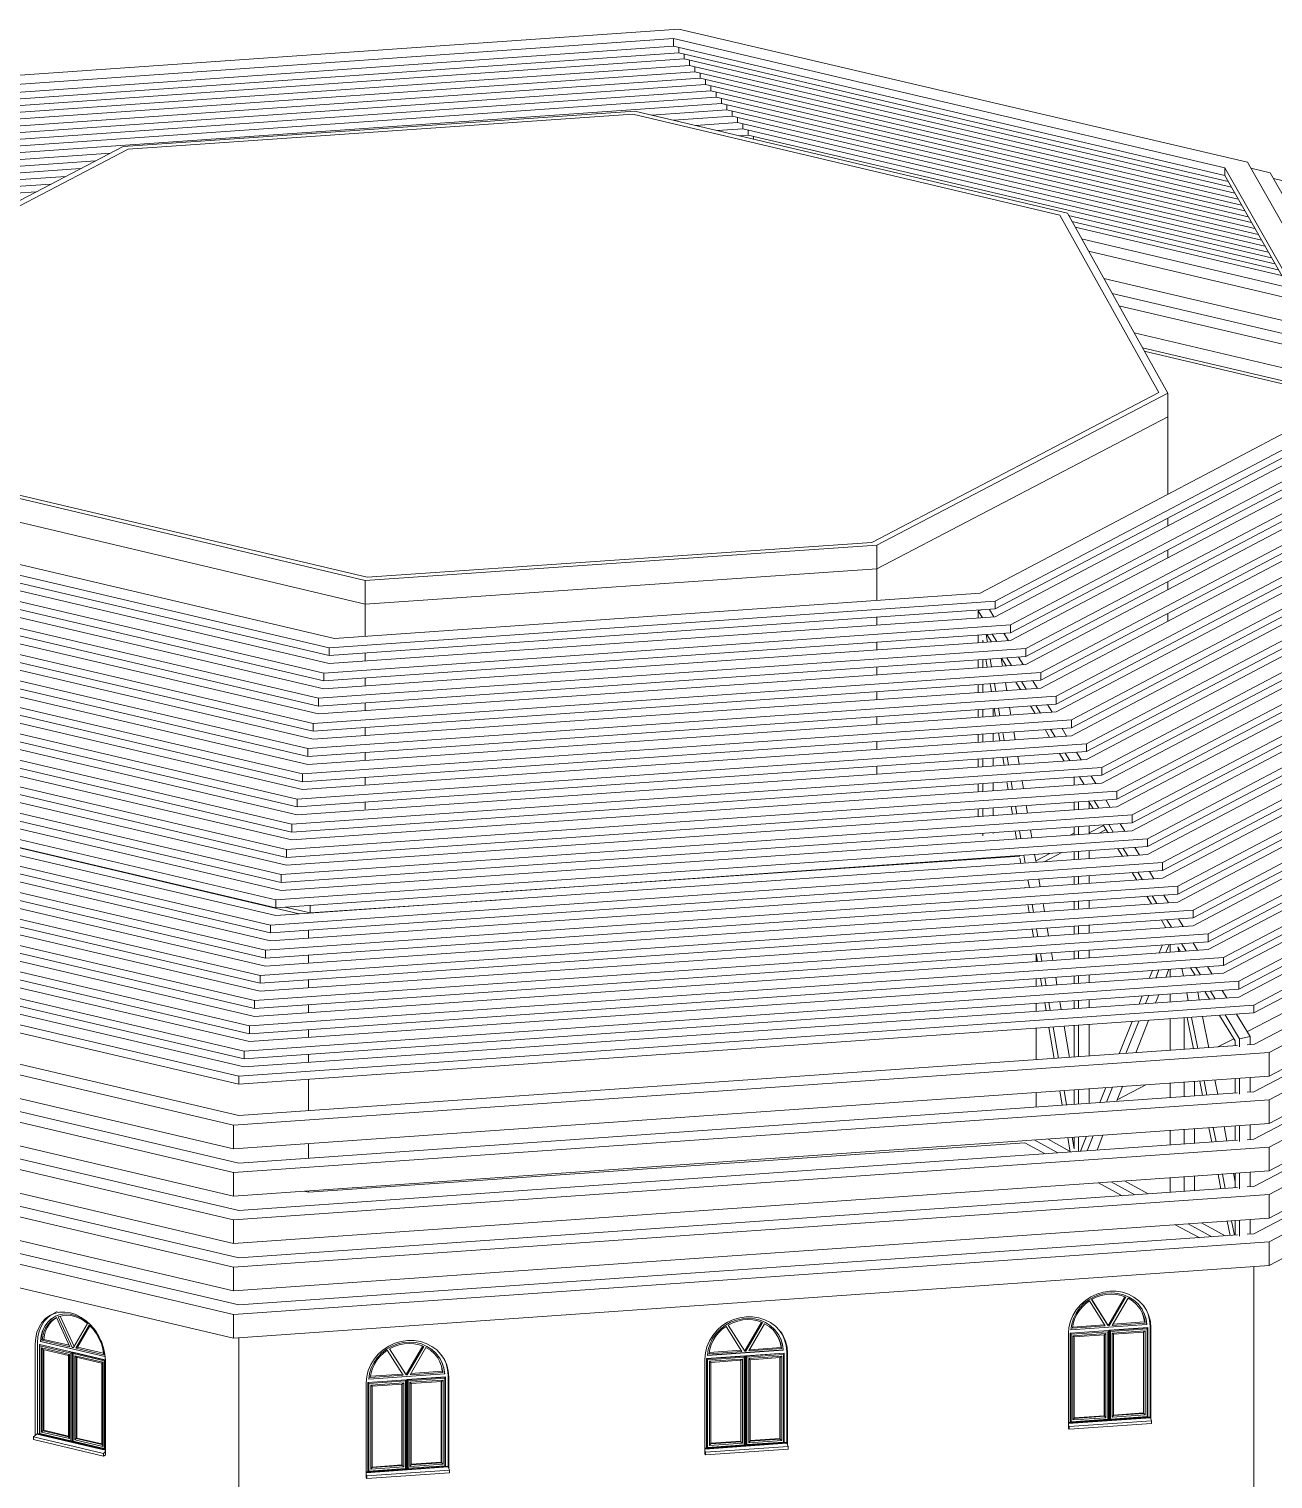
# Model space of a CAD drawing. Header units: millimetres. Extents: x -48833 to 51386, y -17441 to 31409.
# Drawn here: x 5496 to 20265, y -4783 to 12428 of the extents above; entities that cross this region are included whole.
import ezdxf

# ---------------------------------------------------------------- set-up
doc = ezdxf.new("R2010")
doc.units = ezdxf.units.MM
for name, color, linetype, lineweight in [('A-FLOR', 192, 'Continuous', 9), ('A-GENM', 13, 'Continuous', 9), ('A-GLAZ', 151, 'Continuous', 9), ('A-ROOF', 132, 'Continuous', 9), ('A-WALL', 113, 'Continuous', 9), ('I-WALL', 2, 'Continuous', 9)]:
    doc.layers.add(name, color=color, linetype=linetype, lineweight=lineweight)

# ---------------------------------------------------------------- blocks, each defined once
blk = doc.blocks.new('HOOR LIGHT - HOOR LIGHT-165948-3D 3')
at = {"layer": 'A-GENM'}
for p, q in [((20367, 9501), (17916, 10076)), ((26647, 4512), (19857, 937)), ((20038, 843), (26965, 4490)), ((26965, 4396), (20038, 749)), ((-2314, 2412), (7986, -2)), ((8049, 110), (-2044, 2476)), ((7986, -96), (-2314, 2319)), ((19857, 937), (8049, 110)), ((7986, -2), (20038, 843)), ((20038, 749), (7986, -96)), ((20038, 749), (20038, 843)), ((7986, -96), (7986, -2))]:
    blk.add_line(p, q, dxfattribs=at)
blk = doc.blocks.new('HOOR LIGHT1 - HOOR LIGHT-166020-3D 3')
at = {"layer": 'A-GENM'}
for p, q in [((20327, 9571), (17877, 10145)), ((26328, 4721), (19676, 1220)), ((19857, 1125), (26647, 4699)), ((26647, 4606), (19857, 1031)), ((-2044, 2663), (8049, 297)), ((8112, 409), (-1774, 2726)), ((8049, 203), (-2044, 2569)), ((19676, 1220), (8112, 409)), ((8049, 297), (19857, 1125)), ((19857, 1031), (19857, 1125)), ((19857, 1031), (8049, 203)), ((8049, 203), (8049, 297))]:
    blk.add_line(p, q, dxfattribs=at)
blk = doc.blocks.new('HOOR LIGHT2 - HOOR LIGHT-166050-3D 3')
at = {"layer": 'A-GENM'}
for p, q in [((14096, 11153), (14096, 11121)), ((5580, 10495), (5339, 10478)), ((20288, 9641), (17838, 10215)), ((26010, 4931), (19496, 1502)), ((19676, 1407), (26328, 4909)), ((26328, 4815), (19676, 1313)), ((8175, 708), (-1504, 2977)), ((-1774, 2914), (8112, 596)), ((8112, 502), (-1774, 2820)), ((8112, 596), (19676, 1407)), ((19496, 1502), (8175, 708)), ((19676, 1407), (19676, 1313)), ((19676, 1313), (8112, 502)), ((8112, 596), (8112, 502))]:
    blk.add_line(p, q, dxfattribs=at)
blk = doc.blocks.new('HOOR LIGHT3 - HOOR LIGHT-166080-3D 3')
at = {"layer": 'A-GENM'}
for p, q in [((14033, 11168), (14033, 11228)), ((14033, 11168), (13929, 11160)), ((20248, 9711), (14033, 11168)), ((5757, 10587), (5339, 10558)), ((25691, 5140), (19315, 1784)), ((19496, 1689), (26010, 5118)), ((26010, 5025), (19496, 1595)), ((-1504, 3164), (8175, 895)), ((8239, 1007), (-1234, 3228)), ((8175, 802), (-1504, 3071)), ((19315, 1784), (8239, 1007)), ((8175, 895), (19496, 1689)), ((19496, 1595), (8175, 802)), ((19496, 1689), (19496, 1595)), ((8175, 895), (8175, 802))]:
    blk.add_line(p, q, dxfattribs=at)
blk = doc.blocks.new('HOOR LIGHT4 - HOOR LIGHT-166110-3D 3')
at = {"layer": 'A-GENM'}
for p, q in [((13970, 11243), (13668, 11222)), ((13970, 11243), (13970, 11303)), ((20208, 9781), (13970, 11243)), ((5933, 10679), (5339, 10638)), ((25373, 5350), (19135, 2066)), ((19315, 1971), (25691, 5328)), ((25691, 5234), (19315, 1877)), ((8302, 1306), (-965, 3478)), ((-1234, 3415), (8239, 1194)), ((8239, 1101), (-1234, 3321)), ((19135, 2066), (8302, 1306)), ((8239, 1194), (19315, 1971)), ((19315, 1877), (19315, 1971)), ((19315, 1877), (8239, 1101)), ((8239, 1101), (8239, 1194))]:
    blk.add_line(p, q, dxfattribs=at)
blk = doc.blocks.new('HOOR LIGHT5 - HOOR LIGHT-166140-3D 3')
at = {"layer": 'A-GENM'}
for p, q in [((13907, 11318), (13907, 11379)), ((13907, 11318), (13408, 11283)), ((20169, 9850), (13907, 11318)), ((6109, 10772), (5339, 10718)), ((25054, 5559), (18954, 2348)), ((19135, 2253), (25373, 5537)), ((25373, 5443), (19135, 2159)), ((-965, 3666), (8302, 1494)), ((8365, 1605), (-695, 3729)), ((8302, 1400), (-965, 3572)), ((8302, 1494), (19135, 2253)), ((18954, 2348), (8365, 1605)), ((19135, 2159), (19135, 2253)), ((19135, 2159), (8302, 1400)), ((8302, 1400), (8302, 1494))]:
    blk.add_line(p, q, dxfattribs=at)
blk = doc.blocks.new('HOOR LIGHT6 - HOOR LIGHT-166170-3D 3')
at = {"layer": 'A-GENM'}
for p, q in [((13844, 11394), (13147, 11345)), ((13844, 11394), (13844, 11454)), ((20129, 9920), (13844, 11394)), ((6286, 10864), (5339, 10797)), ((24736, 5769), (18774, 2630)), ((18954, 2535), (25054, 5746)), ((25054, 5653), (18954, 2441)), ((8428, 1905), (-425, 3980)), ((-695, 3916), (8365, 1793)), ((8365, 1699), (-695, 3823)), ((18774, 2630), (8428, 1905)), ((8365, 1793), (18954, 2535)), ((18954, 2441), (8365, 1699)), ((18954, 2441), (18954, 2535)), ((8365, 1699), (8365, 1793))]:
    blk.add_line(p, q, dxfattribs=at)
blk = doc.blocks.new('HOOR LIGHT7 - HOOR LIGHT-166200-3D 3')
at = {"layer": 'A-GENM'}
for p, q in [((13780, 11469), (12886, 11406)), ((13780, 11469), (13780, 11530)), ((20089, 9990), (13780, 11469)), ((6462, 10956), (5339, 10877)), ((24417, 5978), (18593, 2912)), ((18774, 2817), (24736, 5956)), ((24736, 5862), (18774, 2723)), ((-425, 4167), (8428, 2092)), ((8491, 2204), (-155, 4230)), ((8428, 1998), (-425, 4073)), ((8428, 2092), (18774, 2817)), ((18593, 2912), (8491, 2204)), ((18774, 2723), (18774, 2817)), ((18774, 2723), (8428, 1998)), ((8428, 1998), (8428, 2092))]:
    blk.add_line(p, q, dxfattribs=at)
blk = doc.blocks.new('HOOR LIGHT8 - HOOR LIGHT-166230-3D 3')
at = {"layer": 'A-GENM'}
for p, q in [((13717, 11544), (5339, 10957)), ((13717, 11544), (13717, 11605)), ((20050, 10060), (13717, 11544)), ((24099, 6188), (18412, 3194)), ((18593, 3099), (24417, 6165)), ((24417, 6072), (18593, 3006)), ((8554, 2503), (115, 4481)), ((-155, 4418), (8491, 2391)), ((8491, 2297), (-155, 4324)), ((8491, 2391), (18593, 3099)), ((18412, 3194), (8554, 2503)), ((18593, 3006), (18593, 3099)), ((18593, 3006), (8491, 2297)), ((8491, 2297), (8491, 2391))]:
    blk.add_line(p, q, dxfattribs=at)
blk = doc.blocks.new('HOOR LIGHT9 - HOOR LIGHT-166260-3D 3')
at = {"layer": 'A-GENM'}
for p, q in [((13654, 11620), (5339, 11037)), ((13654, 11620), (13654, 11680)), ((20010, 10130), (13654, 11620)), ((23780, 6397), (18232, 3476)), ((18412, 3381), (24099, 6375)), ((24099, 6281), (18412, 3288)), ((115, 4668), (8554, 2690)), ((8617, 2802), (385, 4732)), ((8554, 2596), (115, 4575)), ((18232, 3476), (8617, 2802)), ((8554, 2690), (18412, 3381)), ((18412, 3288), (8554, 2596)), ((18412, 3288), (18412, 3381)), ((8554, 2596), (8554, 2690))]:
    blk.add_line(p, q, dxfattribs=at)
blk = doc.blocks.new('HOOR LIGHT10 - HOOR LIGHT-166290-3D 3')
at = {"layer": 'A-GENM'}
for p, q in [((13591, 11695), (13591, 11756)), ((13591, 11695), (5339, 11117)), ((19970, 10200), (13591, 11695)), ((23461, 6606), (18051, 3758)), ((18232, 3663), (23780, 6584)), ((23780, 6491), (18232, 3570)), ((385, 4919), (8617, 2989)), ((8617, 2896), (385, 4825)), ((8681, 3101), (655, 4982)), ((8617, 2989), (18232, 3663)), ((18051, 3758), (8681, 3101)), ((18232, 3570), (18232, 3663)), ((18232, 3570), (8617, 2896)), ((8617, 2896), (8617, 2989))]:
    blk.add_line(p, q, dxfattribs=at)
blk = doc.blocks.new('HOOR LIGHT11 - HOOR LIGHT-166320-3D 3')
at = {"layer": 'A-GENM'}
for p, q in [((13528, 11770), (5339, 11196)), ((13528, 11770), (13528, 11831)), ((19930, 10270), (13528, 11770)), ((23143, 6816), (17871, 4040)), ((18051, 3945), (23461, 6794)), ((23461, 6700), (18051, 3852)), ((655, 5170), (8681, 3288)), ((8744, 3400), (925, 5233)), ((8681, 3195), (655, 5076)), ((17871, 4040), (8744, 3400)), ((8681, 3288), (18051, 3945)), ((18051, 3852), (8681, 3195)), ((18051, 3852), (18051, 3945)), ((8681, 3195), (8681, 3288))]:
    blk.add_line(p, q, dxfattribs=at)
blk = doc.blocks.new('HOOR LIGHT12 - HOOR LIGHT-166350-3D 3')
at = {"layer": 'A-GENM'}
for p, q in [((13465, 11846), (13465, 11906)), ((13465, 11846), (5339, 11276)), ((19891, 10339), (13465, 11846)), ((22824, 7025), (17690, 4322)), ((17871, 4227), (23143, 7003)), ((23143, 6909), (17871, 4134)), ((925, 5420), (8744, 3588)), ((8807, 3699), (1194, 5484)), ((8744, 3494), (925, 5327)), ((17690, 4322), (8807, 3699)), ((8744, 3588), (17871, 4227)), ((17871, 4134), (8744, 3494)), ((17871, 4134), (17871, 4227)), ((8744, 3494), (8744, 3588))]:
    blk.add_line(p, q, dxfattribs=at)
blk = doc.blocks.new('HOOR LIGHT13 - HOOR LIGHT-166380-3D 3')
at = {"layer": 'A-GENM'}
for p, q in [((13402, 11921), (5339, 11356)), ((13402, 11921), (13402, 11982)), ((19851, 10409), (13402, 11921)), ((22506, 7235), (17509, 4604)), ((17690, 4509), (22824, 7213)), ((22824, 7119), (17690, 4416)), ((8870, 3999), (1464, 5735)), ((1194, 5671), (8807, 3887)), ((8807, 3793), (1194, 5577)), ((8807, 3887), (17690, 4509)), ((17509, 4604), (8870, 3999)), ((17690, 4416), (17690, 4509)), ((17690, 4416), (8807, 3793)), ((8807, 3793), (8807, 3887))]:
    blk.add_line(p, q, dxfattribs=at)
blk = doc.blocks.new('HOOR LIGHT14 - HOOR LIGHT-166410-3D 3')
at = {"layer": 'A-GENM'}
for p, q in [((13338, 11996), (13338, 12057)), ((13338, 11996), (5339, 11436)), ((19811, 10479), (13338, 11996)), ((22187, 7444), (17329, 4886)), ((17509, 4792), (22506, 7422)), ((22506, 7328), (17509, 4698)), ((1464, 5922), (8870, 4186)), ((8933, 4298), (1734, 5985)), ((8870, 4092), (1464, 5828)), ((17329, 4886), (8933, 4298)), ((8870, 4186), (17509, 4792)), ((17509, 4698), (8870, 4092)), ((17509, 4698), (17509, 4792)), ((8870, 4186), (8870, 4092))]:
    blk.add_line(p, q, dxfattribs=at)
blk = doc.blocks.new('HOOR LIGHT15 - HOOR LIGHT-166476-3D 3')
at = {"layer": 'A-GENM'}
for p, q in [((13275, 12072), (5339, 11515)), ((13275, 12072), (13275, 12132)), ((19772, 10549), (13275, 12072)), ((4802, 11679), (33, 9168)), ((4808, 11679), (4802, 11679)), ((20502, 10598), (20272, 10652)), ((22187, 7631), (20502, 10598)), ((33, 9168), (1734, 6172)), ((33, 9074), (33, 9168)), ((351, 9146), (392, 9167)), ((2004, 6236), (351, 9146)), ((1734, 6079), (33, 9074)), ((21869, 7654), (17148, 5168)), ((17329, 5074), (22187, 7631)), ((21828, 7632), (21787, 7704)), ((21828, 7726), (21869, 7654)), ((22187, 7538), (22187, 7631)), ((22187, 7538), (17329, 4980)), ((8996, 4597), (2004, 6236)), ((1734, 6172), (8933, 4485)), ((1734, 6079), (1734, 6172)), ((8933, 4391), (1734, 6079)), ((17148, 5168), (8996, 4597)), ((8933, 4485), (17329, 5074)), ((17329, 4980), (17329, 5074)), ((17329, 4980), (8933, 4391)), ((8933, 4391), (8933, 4485))]:
    blk.add_line(p, q, dxfattribs=at)
blk = doc.blocks.new('HOOR LIGHT16 - HOOR LIGHT-166506-3D 3')
at = {"layer": 'A-GENM'}
for p, q in [((13212, 12147), (5339, 11595)), ((13212, 12147), (13212, 12208)), ((19732, 10619), (13212, 12147)), ((4983, 11771), (351, 9333)), ((4989, 11772), (4983, 11771)), ((20232, 10722), (20002, 10776)), ((21869, 7841), (20232, 10722)), ((351, 9333), (2004, 6423)), ((351, 9239), (351, 9333)), ((670, 9311), (711, 9332)), ((2274, 6487), (670, 9311)), ((2004, 6330), (351, 9239)), ((21509, 7935), (21550, 7863)), ((21550, 7863), (16968, 5450)), ((17148, 5356), (21869, 7841)), ((21869, 7747), (17148, 5262)), ((21509, 7841), (21468, 7914)), ((21869, 7747), (21869, 7841)), ((2004, 6423), (8996, 4784)), ((2004, 6330), (2004, 6423)), ((9060, 4896), (2274, 6487)), ((8996, 4690), (2004, 6330)), ((8996, 4784), (17148, 5356)), ((16968, 5450), (9060, 4896)), ((17148, 5262), (17148, 5356)), ((17148, 5262), (8996, 4690)), ((8996, 4690), (8996, 4784))]:
    blk.add_line(p, q, dxfattribs=at)
blk = doc.blocks.new('HOOR LIGHT17 - HOOR LIGHT-166536-3D 3')
at = {"layer": 'A-GENM'}
for p, q in [((13212, 12428), (5163, 11864)), ((19962, 10846), (13212, 12428)), ((5344, 11769), (13149, 12316)), ((13149, 12223), (5344, 11675)), ((13149, 12316), (19692, 10782)), ((13149, 12223), (13149, 12316)), ((19692, 10689), (13149, 12223)), ((5163, 11864), (670, 9498)), ((988, 9476), (5344, 11769)), ((5344, 11769), (5344, 11675)), ((5344, 11675), (1029, 9404)), ((21550, 8050), (19962, 10846)), ((19692, 10782), (21232, 8072)), ((19692, 10689), (19692, 10782)), ((21191, 8051), (19692, 10689)), ((670, 9498), (2274, 6674)), ((670, 9404), (670, 9498)), ((2544, 6737), (988, 9476)), ((2274, 6580), (670, 9404)), ((21232, 8072), (16787, 5732)), ((16968, 5638), (21550, 8050)), ((21550, 7957), (16968, 5544)), ((21550, 7957), (21550, 8050)), ((9123, 5195), (2544, 6737)), ((2274, 6674), (9060, 5083)), ((2274, 6580), (2274, 6674)), ((9060, 4990), (2274, 6580)), ((16787, 5732), (9123, 5195)), ((9060, 5083), (16968, 5638)), ((16968, 5544), (9060, 4990)), ((16968, 5544), (16968, 5638)), ((9060, 4990), (9060, 5083))]:
    blk.add_line(p, q, dxfattribs=at)
blk = doc.blocks.new('TRUESS2 - TRUESS-173441-3D 3')
at = {"layer": 'A-GENM'}
for p, q in [((16764, 5523), (16805, 5533)), ((16815, 5440), (16764, 5523)), ((16764, 5523), (16764, 5436)), ((16897, 5539), (16952, 5449)), ((16764, 5235), (16764, 5141)), ((16818, 5172), (16822, 5146)), ((16818, 5145), (16818, 5172)), ((16874, 5149), (16858, 5242)), ((16867, 5242), (16922, 5153)), ((16987, 5157), (16932, 5247)), ((17070, 5257), (17125, 5167)), ((16764, 4940), (16764, 4847)), ((16818, 4850), (16818, 4944)), ((16856, 4947), (16872, 4854)), ((16923, 4858), (16908, 4950)), ((17037, 4959), (17053, 4867)), ((17040, 4960), (17095, 4870)), ((17160, 4874), (17105, 4964)), ((17243, 4974), (17297, 4884)), ((16818, 4556), (16818, 4649)), ((16906, 4656), (16922, 4563)), ((16973, 4567), (16957, 4659)), ((17087, 4668), (17103, 4576)), ((17213, 4677), (17268, 4587)), ((17333, 4592), (17278, 4682)), ((17415, 4691), (17470, 4601)), ((16764, 4646), (16764, 4552)), ((16764, 4351), (16764, 4257)), ((16818, 4261), (16818, 4355)), ((16944, 4364), (16944, 4270)), ((16956, 4364), (16972, 4272)), ((17023, 4275), (17007, 4368)), ((17137, 4377), (17152, 4284)), ((17385, 4394), (17440, 4305)), ((17505, 4309), (17450, 4399)), ((17588, 4409), (17643, 4319)), ((16764, 4056), (16764, 3963)), ((16818, 3966), (16818, 4060)), ((16944, 4069), (16944, 3975)), ((17006, 4073), (17022, 3981)), ((17073, 3984), (17057, 4077)), ((17186, 4086), (17202, 3993)), ((17558, 4112), (17613, 4022)), ((17678, 4027), (17623, 4116)), ((17761, 4126), (17815, 4036)), ((17236, 3795), (17252, 3702)), ((17731, 3829), (17786, 3739)), ((17851, 3744), (17796, 3834)), ((17933, 3843), (17988, 3754)), ((16764, 3761), (16764, 3668)), ((16818, 3672), (16818, 3765)), ((16944, 3774), (16944, 3680)), ((17056, 3782), (17072, 3689)), ((17123, 3693), (17107, 3785)), ((16764, 3467), (16764, 3373)), ((16818, 3377), (16818, 3471)), ((16944, 3479), (16944, 3386)), ((17106, 3491), (17121, 3398)), ((17172, 3402), (17157, 3494)), ((17286, 3503), (17302, 3411)), ((17903, 3547), (17903, 3453)), ((17957, 3459), (17958, 3457)), ((17957, 3457), (17957, 3459)), ((18023, 3461), (17968, 3551)), ((18106, 3561), (18161, 3471)), ((18279, 3278), (18333, 3188)), ((16764, 3172), (16764, 3078)), ((16818, 3082), (16818, 3176)), ((16944, 3185), (16944, 3091)), ((17155, 3199), (17171, 3107)), ((17222, 3111), (17206, 3203)), ((17336, 3212), (17352, 3120)), ((17903, 3252), (17903, 3158)), ((17957, 3162), (17957, 3256)), ((18076, 3264), (18131, 3174)), ((18083, 3253), (18083, 3171)), ((18196, 3179), (18141, 3269)), ((17903, 2957), (17903, 2863)), ((17957, 2867), (17957, 2961)), ((18083, 2970), (18083, 2876)), ((18249, 2981), (18304, 2892)), ((18368, 2896), (18314, 2986)), ((18451, 2995), (18506, 2906)), ((16818, 2851), (16818, 2881)), ((16944, 2890), (16944, 2879)), ((17205, 2908), (17221, 2816)), ((17272, 2819), (17256, 2912)), ((17386, 2921), (17401, 2828)), ((17255, 2617), (17256, 2612)), ((17260, 2585), (17271, 2524)), ((17322, 2528), (17306, 2621)), ((17435, 2630), (17451, 2537)), ((17903, 2662), (17903, 2569)), ((17957, 2573), (17957, 2666)), ((18083, 2675), (18083, 2581)), ((18421, 2699), (18476, 2609)), ((18541, 2614), (18486, 2703)), ((18624, 2713), (18679, 2623)), ((18594, 2416), (18649, 2326)), ((18714, 2331), (18659, 2421)), ((18797, 2430), (18851, 2341)), ((17319, 2244), (17321, 2233)), ((17372, 2237), (17356, 2329)), ((17485, 2338), (17501, 2246)), ((17903, 2368), (17903, 2274)), ((17957, 2278), (17957, 2371)), ((18083, 2380), (18083, 2287)), ((17903, 2073), (17903, 1979)), ((17957, 1983), (17957, 2077)), ((18083, 2086), (18083, 1992)), ((18767, 2134), (18822, 2044)), ((18886, 2048), (18832, 2138)), ((18969, 2148), (19024, 2058)), ((17355, 2035), (17371, 1942)), ((17422, 1946), (17406, 2038)), ((17535, 2047), (17551, 1955)), ((17404, 1743), (17420, 1651)), ((17471, 1654), (17456, 1747)), ((17585, 1756), (17601, 1663)), ((17903, 1778), (17903, 1685)), ((17957, 1688), (17957, 1782)), ((18083, 1791), (18083, 1697)), ((18939, 1851), (18994, 1761)), ((19059, 1766), (19004, 1855)), ((19142, 1865), (19197, 1775)), ((18953, 1557), (18915, 1461)), ((18993, 1466), (19031, 1563)), ((19042, 1563), (19042, 1470)), ((19232, 1483), (19177, 1573)), ((19315, 1583), (19369, 1493)), ((17454, 1452), (17470, 1360)), ((17521, 1363), (17505, 1456)), ((17635, 1465), (17651, 1372)), ((17903, 1484), (17903, 1390)), ((17957, 1394), (17957, 1487)), ((18083, 1496), (18083, 1403)), ((19145, 1477), (19134, 1532)), ((19134, 1532), (19167, 1479)), ((18833, 1254), (18795, 1158)), ((18873, 1163), (18911, 1260)), ((19029, 1268), (18991, 1171)), ((19042, 1269), (19042, 1175)), ((19202, 1186), (19184, 1279)), ((19285, 1286), (19340, 1196)), ((19328, 1215), (19332, 1195)), ((19404, 1200), (19350, 1290)), ((19487, 1300), (19542, 1210)), ((17504, 1161), (17520, 1068)), ((17571, 1072), (17555, 1164)), ((17685, 1174), (17700, 1081)), ((17903, 1189), (17903, 1095)), ((17957, 1099), (17957, 1193)), ((18083, 1201), (18083, 1108)), ((17554, 870), (17570, 777)), ((17621, 781), (17605, 873)), ((17734, 882), (17750, 790)), ((17903, 894), (17903, 800)), ((17957, 804), (17957, 898)), ((18083, 907), (18083, 813)), ((18713, 951), (18674, 855)), ((18752, 860), (18790, 956)), ((18908, 965), (18870, 868)), ((19042, 974), (19042, 880)), ((19259, 896), (19241, 988)), ((19371, 997), (19389, 905)), ((19457, 1003), (19512, 913)), ((19577, 918), (19522, 1008)), ((19660, 1017), (19715, 928)), ((19208, 316), (19208, 691)), ((19247, 694), (19320, 324)), ((19371, 328), (19298, 697)), ((19428, 706), (19501, 337)), ((19630, 720), (19814, 420)), ((19868, 442), (19695, 725)), ((19832, 735), (19994, 471)), ((17604, 578), (17667, 208)), ((17718, 212), (17655, 582)), ((17784, 591), (17848, 221)), ((17903, 599), (17903, 225)), ((17957, 229), (17957, 603)), ((18083, 612), (18083, 238)), ((18592, 648), (18439, 262)), ((18517, 268), (18670, 653)), ((18788, 661), (18635, 276)), ((19042, 679), (19042, 305)), ((19814, 420), (19814, 359)), ((19868, 442), (19994, 471)), ((19868, 348), (19868, 442)), ((19994, 471), (19994, 371)), ((17813, -343), (17784, -172)), ((17903, -163), (17903, -337)), ((17957, -333), (17957, -160)), ((18083, -151), (18083, -324)), ((18280, -137), (18209, -315)), ((18287, -310), (18358, -132)), ((18476, -123), (18405, -302)), ((19042, -84), (19042, -257)), ((19208, -245), (19208, -72)), ((19334, -63), (19334, -237)), ((19395, -59), (19429, -230)), ((19480, -226), (19446, -55)), ((19576, -46), (19610, -217)), ((19814, -30), (19814, -203)), ((19868, -213), (19868, -26)), ((19994, -17), (19994, -190)), ((17733, -175), (17762, -347)), ((19042, -645), (19042, -819)), ((19208, -807), (19208, -634)), ((19334, -625), (19334, -798)), ((19504, -613), (19538, -784)), ((19589, -780), (19555, -609)), ((19685, -600), (19718, -771)), ((19814, -591), (19814, -765)), ((19868, -775), (19868, -587)), ((19994, -579), (19994, -752)), ((17319, -793), (17558, -923)), ((17711, -912), (17428, -758)), ((17587, -747), (17856, -894)), ((17828, -730), (17857, -902)), ((17903, -865), (17879, -727)), ((17903, -725), (17903, -865)), ((17957, -895), (17957, -721)), ((18051, -715), (17980, -893)), ((18058, -888), (18128, -709)), ((18246, -701), (18176, -880)), ((19208, -1369), (19208, -1195)), ((19334, -1187), (19334, -1360)), ((19613, -1167), (19646, -1338)), ((19698, -1335), (19664, -1164)), ((19794, -1154), (19814, -1255)), ((19814, -1153), (19814, -1326)), ((19868, -1337), (19868, -1149)), ((19994, -1140), (19994, -1314)), ((18191, -1267), (18473, -1420)), ((18625, -1410), (18343, -1256)), ((18501, -1245), (18783, -1399)), ((19042, -1207), (19042, -1381)), ((19806, -1889), (19773, -1718)), ((19814, -1715), (19814, -1888)), ((19868, -1899), (19868, -1711)), ((19994, -1702), (19994, -1876)), ((19105, -1764), (19387, -1918)), ((19540, -1907), (19258, -1754)), ((19416, -1743), (19698, -1896)), ((19722, -1721), (19755, -1892))]:
    blk.add_line(p, q, dxfattribs=at)
blk = doc.blocks.new('Arched _2_ - Arched _2_ 2-V46-3D 3')
at = {"layer": 'A-GLAZ'}
for p, q in [((-1241, -1139), (-1289, -1164)), ((-1246, -1187), (-1268, -1198)), ((-1233, -1180), (-1246, -1187)), ((-1060, -1563), (-1226, -1199)), ((-1202, -1193), (-1038, -1551)), ((-1248, -1208), (-1088, -1557)), ((-880, -1281), (-1047, -1566)), ((-1018, -1573), (-859, -1300)), ((-850, -1309), (-997, -1562)), ((-802, -1344), (-774, -1381)), ((-1472, -1509), (-1472, -2585)), ((-1450, -1531), (-1447, -1529)), ((-1450, -2591), (-1450, -1531)), ((-1444, -1545), (-1450, -1531)), ((-1450, -1531), (-1063, -1621)), ((-1060, -1620), (-1447, -1529)), ((-1444, -2584), (-1444, -1545)), ((-1076, -1631), (-1444, -1545)), ((-1438, -1494), (-1435, -1492)), ((-674, -1673), (-1438, -1494)), ((-1435, -1492), (-674, -1671)), ((-1419, -1479), (-1398, -1468)), ((-1088, -1557), (-1419, -1479)), ((-1398, -1468), (-1097, -1538)), ((-753, -1414), (-739, -1441)), ((-719, -1481), (-705, -1519)), ((-1409, -1587), (-1426, -1569)), ((-1426, -1569), (-1426, -2568)), ((-1094, -1647), (-1426, -1569)), ((-1409, -1587), (-1409, -2554)), ((-1105, -1658), (-1409, -1587)), ((-1399, -2548), (-1399, -1590)), ((-1094, -1647), (-1105, -1658)), ((-1105, -2625), (-1105, -1658)), ((-1094, -2646), (-1094, -1647)), ((-1063, -1621), (-1076, -1631)), ((-1076, -1631), (-1076, -2671)), ((-1060, -1620), (-1063, -1621)), ((-1063, -1621), (-1063, -2681)), ((-1039, -1553), (-1060, -1563)), ((-1047, -1566), (-1060, -1563)), ((-1060, -2680), (-1060, -1620)), ((-1055, -1623), (-1052, -1622)), ((-1055, -2683), (-1055, -1623)), ((-1049, -1637), (-1055, -1623)), ((-1055, -1623), (-668, -1714)), ((-668, -1712), (-1052, -1622)), ((-1049, -2677), (-1049, -1637)), ((-681, -1724), (-1049, -1637)), ((-1014, -1680), (-1031, -1662)), ((-1031, -1662), (-1031, -2661)), ((-699, -1740), (-1031, -1662)), ((-997, -1562), (-1018, -1573)), ((-687, -1651), (-1018, -1573)), ((-1014, -1680), (-1014, -2646)), ((-710, -1751), (-1014, -1680)), ((-1004, -2641), (-1004, -1682)), ((-997, -1562), (-690, -1634)), ((-668, -1714), (-681, -1724)), ((-668, -1714), (-668, -2774)), ((-699, -1740), (-710, -1751)), ((-710, -2717), (-710, -1751)), ((-699, -2739), (-699, -1740)), ((-681, -1724), (-681, -2763)), ((-1409, -2554), (-1426, -2568)), ((-1426, -2568), (-1094, -2646)), ((-1399, -2548), (-1409, -2554)), ((-1409, -2554), (-1105, -2625)), ((-1105, -2617), (-1399, -2548)), ((-1521, -2627), (-1480, -2593)), ((-1521, -2658), (-1521, -2627)), ((-689, -2822), (-1521, -2627)), ((-689, -2853), (-1521, -2658)), ((-1480, -2590), (-1472, -2585)), ((-1480, -2593), (-1480, -2590)), ((-668, -2780), (-1480, -2590)), ((-668, -2784), (-1480, -2593)), ((-1472, -2585), (-1450, -2590)), ((-1444, -2584), (-1450, -2591)), ((-1063, -2681), (-1450, -2591)), ((-1076, -2671), (-1444, -2584)), ((-1105, -2625), (-1094, -2646)), ((-1076, -2671), (-1063, -2681)), ((-1063, -2681), (-1060, -2680)), ((-1063, -2681), (-1055, -2683)), ((-1049, -2677), (-1055, -2683)), ((-668, -2774), (-1055, -2683)), ((-681, -2763), (-1049, -2677)), ((-1014, -2646), (-1031, -2661)), ((-1031, -2661), (-699, -2739)), ((-1004, -2641), (-1014, -2646)), ((-1014, -2646), (-710, -2717)), ((-710, -2710), (-1004, -2641)), ((-710, -2717), (-699, -2739)), ((-668, -2804), (-689, -2822)), ((-689, -2822), (-689, -2853)), ((-689, -2853), (-668, -2842)), ((-681, -2763), (-668, -2774))]:
    blk.add_line(p, q, dxfattribs=at)
for points in [[(-1308, -1175, 0), (-1350, -1207, 0), (-1393, -1253, 0), (-1427, -1307, 0), (-1452, -1369, 0), (-1467, -1437, 0), (-1472, -1509, 0)], [(-1438, -1494, 0), (-1430, -1428, 0), (-1412, -1366, 0), (-1386, -1311, 0), (-1351, -1263, 0), (-1308, -1223, 0), (-1259, -1194, 0), (-1205, -1175, 0), (-1147, -1167, 0), (-1087, -1170, 0), (-1026, -1185, 0), (-965, -1210, 0), (-907, -1245, 0), (-853, -1289, 0), (-807, -1338, 0)], [(-880, -1281, 0), (-927, -1246, 0), (-977, -1218, 0), (-1028, -1198, 0), (-1079, -1186, 0), (-1130, -1182, 0), (-1179, -1187, 0), (-1226, -1199, 0)], [(-1305, -1222, 0), (-1348, -1261, 0), (-1383, -1309, 0), (-1410, -1365, 0), (-1427, -1426, 0), (-1435, -1492, 0)], [(-1248, -1208, 0), (-1287, -1231, 0), (-1322, -1260, 0), (-1352, -1294, 0), (-1378, -1334, 0), (-1398, -1379, 0), (-1411, -1428, 0), (-1419, -1479, 0)], [(-1265, -1219, 0), (-1300, -1248, 0), (-1331, -1283, 0), (-1356, -1323, 0), (-1376, -1368, 0), (-1390, -1416, 0), (-1398, -1468, 0)], [(-687, -1651, 0), (-697, -1586, 0), (-715, -1522, 0), (-741, -1460, 0), (-774, -1402, 0), (-814, -1348, 0), (-859, -1300, 0)], [(-697, -1542, 0), (-682, -1603, 0), (-674, -1673, 0)]]:
    blk.add_polyline3d(points, dxfattribs=at)
blk = doc.blocks.new('Arched _2_ - Arched _2_ 2-V47-3D 3')
at = {"layer": 'A-GLAZ'}
for p, q in [((9750, -3253), (9938, -3550)), ((9972, -3548), (9775, -3237)), ((9776, -3237), (9964, -3535)), ((9979, -3534), (10170, -3204)), ((10183, -3208), (9987, -3547)), ((10021, -3545), (10209, -3221)), ((10372, -3347), (10367, -3339)), ((10379, -3361), (10372, -3347)), ((10375, -3354), (10376, -3356)), ((10384, -3371), (10385, -3373)), ((10385, -3373), (10384, -3371)), ((10415, -3343), (10398, -3313)), ((10420, -3465), (10399, -3401)), ((9975, -3604), (9519, -3636)), ((9520, -3638), (9976, -3606)), ((9530, -3596), (10430, -3533)), ((10431, -3535), (9530, -3598)), ((9938, -3550), (9548, -3578)), ((9550, -3564), (9930, -3537)), ((9964, -3535), (9979, -3534)), ((9964, -3535), (9972, -3548)), ((9976, -3606), (9967, -3619)), ((9987, -3547), (9972, -3548)), ((9975, -3604), (9976, -3606)), ((9976, -3606), (9976, -4666)), ((9987, -3547), (9979, -3534)), ((10441, -3571), (9985, -3603)), ((9986, -3605), (9985, -3603)), ((9985, -3603), (9985, -4663)), ((9986, -3605), (10442, -3573)), ((9986, -4665), (9986, -3605)), ((9998, -3617), (9986, -3605)), ((10433, -3586), (9998, -3617)), ((10412, -3608), (10019, -3635)), ((10411, -3517), (10021, -3545)), ((10029, -3530), (10403, -3504)), ((10412, -3608), (10393, -3624)), ((10403, -3504), (10411, -3517)), ((10412, -4607), (10412, -3608)), ((10430, -3533), (10420, -3465)), ((10430, -3533), (10431, -3535)), ((10442, -3573), (10433, -3586)), ((10433, -3586), (10433, -4626)), ((10441, -3571), (10442, -3573)), ((10442, -3573), (10442, -4633)), ((10471, -3555), (10471, -4631)), ((9520, -3638), (9519, -3636)), ((9519, -3636), (9519, -4696)), ((9520, -4698), (9520, -3638)), ((9532, -3649), (9520, -3638)), ((9967, -3619), (9532, -3649)), ((9532, -4689), (9532, -3649)), ((9946, -3641), (9554, -3668)), ((9570, -3681), (9554, -3668)), ((9554, -3668), (9554, -4667)), ((9927, -3656), (9570, -3681)), ((9570, -3681), (9570, -4648)), ((9924, -3656), (9924, -4616)), ((9946, -3641), (9927, -3656)), ((9927, -4622), (9927, -3656)), ((9946, -4640), (9946, -3641)), ((9967, -3619), (9967, -4658)), ((9998, -4656), (9998, -3617)), ((10035, -3649), (10019, -3635)), ((10019, -3635), (10019, -4634)), ((10393, -3624), (10035, -3649)), ((10035, -3649), (10035, -4615)), ((10390, -3624), (10390, -4584)), ((10393, -4590), (10393, -3624)), ((10474, -4637), (9500, -4705)), ((10474, -4640), (9500, -4709)), ((9554, -4667), (9946, -4640)), ((9924, -4616), (9570, -4641)), ((9570, -4648), (9927, -4622)), ((9924, -4616), (9927, -4622)), ((9927, -4622), (9946, -4640)), ((10442, -4633), (9986, -4665)), ((10433, -4626), (9998, -4656)), ((10019, -4634), (10412, -4607)), ((10035, -4615), (10019, -4634)), ((10390, -4584), (10035, -4608)), ((10035, -4615), (10393, -4590)), ((10390, -4584), (10393, -4590)), ((10393, -4590), (10412, -4607)), ((10433, -4626), (10442, -4633)), ((10442, -4633), (10471, -4631)), ((10471, -4631), (10474, -4637)), ((10474, -4637), (10474, -4640)), ((10474, -4640), (10488, -4677)), ((9500, -4699), (9520, -4698)), ((9507, -4746), (9500, -4727)), ((9500, -4765), (9507, -4778)), ((10488, -4677), (9507, -4746)), ((10488, -4709), (9507, -4778)), ((9507, -4778), (9507, -4746)), ((9520, -4698), (9519, -4696)), ((9976, -4666), (9520, -4698)), ((9532, -4689), (9520, -4698)), ((9967, -4658), (9532, -4689)), ((9570, -4648), (9554, -4667)), ((9967, -4658), (9976, -4666)), ((9976, -4666), (9986, -4665)), ((9986, -4665), (9985, -4663)), ((9998, -4656), (9986, -4665)), ((10488, -4677), (10488, -4709))]:
    blk.add_line(p, q, dxfattribs=at)
for points in [[(9530, -3598, 0), (9539, -3529, 0), (9560, -3462, 0), (9592, -3398, 0), (9633, -3339, 0), (9683, -3286, 0), (9741, -3241, 0), (9805, -3205, 0), (9873, -3179, 0), (9944, -3163, 0), (10016, -3158, 0), (10087, -3164, 0), (10156, -3180, 0), (10219, -3208, 0), (10277, -3244, 0), (10327, -3290, 0), (10369, -3343, 0), (10400, -3403, 0), (10421, -3467, 0), (10431, -3535, 0)], [(9750, -3253, 0), (9704, -3288, 0), (9663, -3327, 0), (9627, -3372, 0), (9597, -3420, 0), (9573, -3471, 0), (9557, -3524, 0), (9548, -3578, 0)], [(10183, -3208, 0), (10128, -3189, 0), (10070, -3177, 0), (10010, -3173, 0), (9949, -3177, 0), (9889, -3189, 0), (9831, -3209, 0), (9775, -3237, 0)], [(10411, -3517, 0), (10399, -3456, 0), (10378, -3398, 0), (10348, -3344, 0), (10309, -3296, 0), (10262, -3254, 0), (10209, -3221, 0)], [(10403, -3504, 0), (10392, -3443, 0), (10370, -3384, 0)], [(10471, -3555, 0), (10465, -3482, 0), (10447, -3412, 0), (10421, -3354, 0)]]:
    blk.add_polyline3d(points, dxfattribs=at)
blk = doc.blocks.new('Arched _2_ - Arched _2_ 2-V48-3D 3')
at = {"layer": 'A-GLAZ'}
for p, q in [((14000, -3252), (14191, -2922)), ((13771, -2971), (13959, -3269)), ((13993, -3266), (13796, -2955)), ((13797, -2955), (13985, -3253)), ((14204, -2926), (14007, -3265)), ((14041, -3263), (14229, -2939)), ((14392, -3065), (14388, -3057)), ((14400, -3079), (14392, -3065)), ((14396, -3072), (14397, -3074)), ((14405, -3089), (14406, -3091)), ((14406, -3091), (14405, -3089)), ((14436, -3061), (14419, -3031)), ((13551, -3314), (14450, -3251)), ((14451, -3253), (13551, -3316)), ((13959, -3269), (13569, -3296)), ((13571, -3282), (13950, -3255)), ((13985, -3253), (14000, -3252)), ((13985, -3253), (13993, -3266)), ((14007, -3265), (13993, -3266)), ((14007, -3265), (14000, -3252)), ((14431, -3235), (14041, -3263)), ((14050, -3248), (14424, -3222)), ((14424, -3222), (14431, -3235)), ((14450, -3251), (14451, -3253)), ((13996, -3322), (13540, -3354)), ((13541, -3356), (13540, -3354)), ((13540, -3354), (13540, -4414)), ((13541, -3356), (13997, -3324)), ((13541, -4416), (13541, -3356)), ((13553, -3367), (13541, -3356)), ((13988, -3337), (13553, -3367)), ((13553, -4407), (13553, -3367)), ((13966, -3359), (13574, -3386)), ((13590, -3399), (13574, -3386)), ((13574, -3386), (13574, -4385)), ((13948, -3374), (13590, -3399)), ((13590, -3399), (13590, -4366)), ((13945, -3375), (13945, -4334)), ((13966, -3359), (13948, -3374)), ((13948, -4341), (13948, -3374)), ((13966, -4358), (13966, -3359)), ((13997, -3324), (13988, -3337)), ((13988, -3337), (13988, -4377)), ((13996, -3322), (13997, -3324)), ((13997, -3324), (13997, -4384)), ((14462, -3289), (14006, -3321)), ((14007, -3323), (14006, -3321)), ((14006, -3321), (14006, -4381)), ((14007, -3323), (14463, -3291)), ((14007, -4383), (14007, -3323)), ((14019, -3335), (14007, -3323)), ((14454, -3304), (14019, -3335)), ((14019, -4374), (14019, -3335)), ((14432, -3326), (14040, -3354)), ((14056, -3367), (14040, -3354)), ((14040, -3354), (14040, -4352)), ((14414, -3342), (14056, -3367)), ((14056, -3367), (14056, -4333)), ((14411, -3342), (14411, -4302)), ((14432, -3326), (14414, -3342)), ((14414, -4308), (14414, -3342)), ((14432, -4325), (14432, -3326)), ((14463, -3291), (14454, -3304)), ((14454, -3304), (14454, -4344)), ((14462, -3289), (14463, -3291)), ((14463, -3291), (14463, -4351)), ((14491, -3273), (14491, -4349)), ((14411, -4302), (14056, -4327)), ((14411, -4302), (14414, -4308)), ((14494, -4355), (13520, -4423)), ((14494, -4358), (13520, -4427)), ((13520, -4417), (13541, -4416)), ((13528, -4464), (13520, -4445)), ((14508, -4395), (13528, -4464)), ((14508, -4427), (13528, -4496)), ((13528, -4496), (13528, -4464)), ((13541, -4416), (13540, -4414)), ((13997, -4384), (13541, -4416)), ((13553, -4407), (13541, -4416)), ((13988, -4377), (13553, -4407)), ((13574, -4385), (13966, -4358)), ((13590, -4366), (13574, -4385)), ((13945, -4334), (13590, -4359)), ((13590, -4366), (13948, -4341)), ((13945, -4334), (13948, -4341)), ((13948, -4341), (13966, -4358)), ((13988, -4377), (13997, -4384)), ((13997, -4384), (14007, -4383)), ((14007, -4383), (14006, -4381)), ((14463, -4351), (14007, -4383)), ((14019, -4374), (14007, -4383)), ((14454, -4344), (14019, -4374)), ((14040, -4352), (14432, -4325)), ((14056, -4333), (14040, -4352)), ((14056, -4333), (14414, -4308)), ((14414, -4308), (14432, -4325)), ((14454, -4344), (14463, -4351)), ((14463, -4351), (14491, -4349)), ((14491, -4349), (14494, -4355)), ((14494, -4355), (14494, -4358)), ((14494, -4358), (14508, -4395)), ((14508, -4395), (14508, -4427)), ((13520, -4483), (13528, -4496))]:
    blk.add_line(p, q, dxfattribs=at)
for points in [[(13551, -3316, 0), (13560, -3247, 0), (13581, -3180, 0), (13612, -3116, 0), (13654, -3057, 0), (13704, -3004, 0), (13762, -2959, 0), (13826, -2923, 0), (13894, -2897, 0), (13965, -2881, 0), (14037, -2876, 0), (14108, -2882, 0), (14176, -2899, 0), (14240, -2926, 0), (14298, -2963, 0), (14348, -3008, 0), (14389, -3062, 0), (14421, -3121, 0), (14442, -3185, 0), (14451, -3253, 0)], [(14204, -2926, 0), (14149, -2907, 0), (14090, -2895, 0), (14030, -2891, 0), (13970, -2895, 0), (13910, -2908, 0), (13851, -2928, 0), (13796, -2955, 0)], [(13771, -2971, 0), (13725, -3006, 0), (13683, -3046, 0), (13647, -3090, 0), (13618, -3138, 0), (13594, -3189, 0), (13578, -3242, 0), (13569, -3296, 0)], [(14431, -3235, 0), (14420, -3174, 0), (14399, -3116, 0), (14368, -3062, 0), (14329, -3014, 0), (14283, -2972, 0), (14229, -2939, 0)], [(14491, -3273, 0), (14485, -3200, 0), (14467, -3130, 0), (14442, -3072, 0)], [(14424, -3222, 0), (14412, -3161, 0), (14391, -3102, 0)], [(14450, -3251, 0), (14441, -3184, 0), (14420, -3119, 0)]]:
    blk.add_polyline3d(points, dxfattribs=at)
blk = doc.blocks.new('POLYGON HOORNO1 - POLYGON HOORNO-266158-3D 3')
at = {"layer": 'A-ROOF'}
for p, q in [((26873, 1726), (20038, -1872)), ((20218, -1967), (27284, 1752)), ((27284, 1472), (20218, -2248)), ((7986, -2717), (-2179, -335)), ((-2584, -366), (7923, -2829)), ((7923, -3110), (-2584, -647)), ((19845, -1886), (7986, -2717)), ((20038, -1872), (19958, -1878)), ((7923, -2829), (20218, -1967)), ((20218, -2248), (20218, -1967)), ((20218, -2248), (7923, -3110)), ((7923, -3110), (7923, -2829))]:
    blk.add_line(p, q, dxfattribs=at)
blk = doc.blocks.new('POLYGON HOORNO2 - POLYGON HOORNO-266412-3D 3')
at = {"layer": 'A-ROOF'}
for p, q in [((26873, 2288), (20038, -1311)), ((20218, -1406), (27284, 2314)), ((27284, 2033), (20218, -1686)), ((-2584, 195), (7923, -2268)), ((7986, -2156), (-2179, 227)), ((7923, -2548), (-2584, -86)), ((19845, -1324), (7986, -2156)), ((20038, -1311), (19958, -1316)), ((7923, -2268), (20218, -1406)), ((20218, -1686), (20218, -1406)), ((20218, -1686), (7923, -2548)), ((7923, -2548), (7923, -2268))]:
    blk.add_line(p, q, dxfattribs=at)
blk = doc.blocks.new('POLYGON HOORNO3 - POLYGON HOORNO-266474-3D 3')
at = {"layer": 'A-ROOF'}
for p, q in [((21183, 8065), (18715, 8644)), ((26873, 2850), (20038, -749)), ((20218, -844), (27284, 2876)), ((27284, 2595), (20218, -1125)), ((-2584, 757), (7923, -1706)), ((7986, -1594), (-2179, 789)), ((7923, -1987), (-2584, 476)), ((7923, -1706), (20218, -844)), ((19845, -762), (7986, -1594)), ((20038, -749), (19958, -755)), ((20218, -1125), (20218, -844)), ((20218, -1125), (7923, -1987)), ((7923, -1987), (7923, -1706))]:
    blk.add_line(p, q, dxfattribs=at)
blk = doc.blocks.new('POLYGON HOORNO4 - POLYGON HOORNO-266536-3D 3')
at = {"layer": 'A-ROOF'}
for p, q in [((20815, 8713), (18354, 9290)), ((18436, 9144), (20898, 8567)), ((21082, 8243), (18616, 8821)), ((26873, 3412), (20038, -187)), ((20218, -282), (27284, 3438)), ((27284, 3157), (20218, -563)), ((-2584, 1319), (7923, -1144)), ((7986, -1032), (-2179, 1351)), ((7923, -1425), (-2584, 1038)), ((7923, -1144), (20218, -282)), ((19845, -201), (7986, -1032)), ((20038, -187), (19958, -193)), ((20218, -563), (20218, -282)), ((20218, -563), (7923, -1425)), ((7923, -1425), (7923, -1144))]:
    blk.add_line(p, q, dxfattribs=at)
blk = doc.blocks.new('POLYGON HOORNO5 - POLYGON HOORNO-266598-3D 3')
at = {"layer": 'A-ROOF'}
for p, q in [((20446, 9361), (17993, 9936)), ((18075, 9791), (20529, 9215)), ((20714, 8891), (18255, 9467)), ((26873, 3973), (20038, 375)), ((20218, 280), (27284, 4000)), ((27284, 3719), (20218, -1)), ((7986, -470), (-2179, 1912)), ((-2584, 1881), (7923, -582)), ((7923, -863), (-2584, 1600)), ((19845, 361), (7986, -470)), ((20038, 375), (19958, 369)), ((7923, -582), (20218, 280)), ((20218, -1), (20218, 280)), ((20218, -1), (7923, -863)), ((7923, -863), (7923, -582))]:
    blk.add_line(p, q, dxfattribs=at)

msp = doc.modelspace()

# ---------------------------------------------------------------- linework, layer by layer
at = {"layer": 'A-FLOR'}
for p, q in [((12687, 11453), (6613, 11035)), ((17823, 10241), (12687, 11453)), ((6613, 11035), (3161, 9230)), ((19015, 8107), (17823, 10241)), ((20580, 8169), (18737, 8604)), ((15562, 6303), (19015, 8107)), ((19015, 7826), (15562, 6022)), ((4352, 7097), (9489, 5884)), ((9489, 5603), (4352, 6816)), ((9489, 5884), (15562, 6303)), ((15562, 6022), (9489, 5603)), ((17855, 2860), (17903, 2885)), ((11101, 2186), (17260, 2610)), ((8834, 2027), (8834, 1936))]:
    msp.add_line(p, q, dxfattribs=at)
at = {"layer": 'A-WALL'}
for p, q in [((20038, -5805), (20038, -2261)), ((17835, -4180), (17835, -3057)), ((18816, -2988), (18816, -4074)), ((5571, -4267), (5571, -3181)), ((7986, -6650), (7986, -3106)), ((6403, -3376), (6403, -4500)), ((13520, -4483), (13520, -3359)), ((14501, -3291), (14501, -4376)), ((10480, -3572), (10480, -4658)), ((9500, -4765), (9500, -3641))]:
    msp.add_line(p, q, dxfattribs=at)
for points in [[(17835, -3057, 0), (17841, -2983, 0), (17859, -2910, 0), (17889, -2841, 0), (17929, -2775, 0), (17979, -2716, 0), (18037, -2664, 0), (18103, -2621, 0), (18174, -2588, 0), (18249, -2565, 0), (18326, -2554, 0), (18402, -2555, 0), (18477, -2567, 0), (18548, -2590, 0), (18614, -2623, 0), (18672, -2667, 0), (18722, -2719, 0), (18763, -2779, 0), (18792, -2845, 0), (18810, -2915, 0), (18816, -2988, 0)], [(5571, -3181, 0), (5576, -3109, 0), (5591, -3041, 0), (5616, -2979, 0), (5650, -2925, 0), (5693, -2879, 0), (5742, -2843, 0), (5798, -2817, 0), (5858, -2803, 0), (5922, -2801, 0), (5987, -2810, 0), (6052, -2832, 0), (6115, -2864, 0), (6175, -2906, 0), (6231, -2957, 0), (6281, -3017, 0), (6323, -3082, 0), (6357, -3153, 0), (6382, -3227, 0), (6397, -3302, 0), (6403, -3376, 0)], [(13520, -3359, 0), (13526, -3286, 0), (13544, -3213, 0), (13574, -3143, 0), (13614, -3078, 0), (13664, -3018, 0), (13723, -2966, 0), (13788, -2923, 0), (13859, -2890, 0), (13934, -2868, 0), (14011, -2857, 0), (14087, -2857, 0), (14162, -2869, 0), (14233, -2892, 0), (14299, -2926, 0), (14357, -2970, 0), (14407, -3022, 0), (14448, -3082, 0), (14477, -3148, 0), (14495, -3218, 0), (14501, -3291, 0)], [(9500, -3641, 0), (9506, -3568, 0), (9524, -3495, 0), (9553, -3425, 0), (9593, -3359, 0), (9643, -3300, 0), (9702, -3248, 0), (9767, -3205, 0), (9839, -3172, 0), (9913, -3150, 0), (9990, -3139, 0), (10067, -3139, 0), (10142, -3151, 0), (10213, -3174, 0), (10278, -3208, 0), (10337, -3251, 0), (10387, -3304, 0), (10427, -3364, 0), (10456, -3429, 0), (10474, -3500, 0), (10480, -3572, 0)]]:
    msp.add_polyline3d(points, dxfattribs=at)
at = {"layer": 'I-WALL'}
for p, q in [((12665, 11416), (6673, 11003)), ((17733, 10220), (12665, 11416)), ((6673, 11003), (3267, 9223)), ((18909, 8115), (17733, 10220)), ((15503, 6334), (18909, 8115)), ((19015, 8107), (19015, 6905)), ((4442, 7118), (9510, 5921)), ((19015, 6622), (19015, 6528)), ((9510, 5921), (15503, 6334)), ((15562, 6303), (15562, 5647)), ((19015, 6245), (19015, 6151)), ((9489, 5884), (9489, 5221)), ((19015, 5867), (19015, 5774)), ((15562, 5446), (15562, 5352)), ((19015, 5490), (19015, 5397)), ((9489, 5020), (9489, 4926)), ((15562, 5151), (15562, 5057)), ((15562, 4856), (15562, 4762)), ((9489, 4725), (9489, 4631)), ((15562, 4561), (15562, 4468)), ((9489, 4430), (9489, 4337)), ((9489, 4136), (9489, 4042)), ((15562, 4267), (15562, 4173)), ((15562, 3972), (15562, 3878)), ((9489, 3841), (9489, 3747)), ((15562, 3677), (15562, 3587)), ((9489, 3546), (9489, 3453)), ((8705, 1924), (3267, 3208)), ((9489, 3251), (9489, 3169)), ((18083, 2886), (18253, 2975)), ((18282, 2927), (18201, 2884)), ((17448, 2554), (17617, 2642)), ((17756, 2652), (17549, 2544)), ((8834, 1936), (11101, 2092)), ((8537, 2006), (8834, 1936)), ((8813, 1637), (8813, 1730)), ((19960, 527), (22346, 1774)), ((8813, 1342), (8813, 1436)), ((17453, 1358), (17453, 1452)), ((8813, 1047), (8813, 1141)), ((17453, 1064), (17453, 1157)), ((17453, 769), (17453, 863)), ((8813, 753), (8813, 846)), ((8813, 458), (8813, 552)), ((17453, 193), (17453, 568)), ((19611, 345), (19799, 443)), ((8813, 163), (8813, 257)), ((8813, -412), (8813, -38)), ((18413, -281), (18753, -104)), ((17453, -368), (17453, -195)), ((8813, -1378), (17319, -793)), ((8813, -974), (8813, -801)), ((8761, -1366), (8813, -1378)), ((8813, -1378), (8813, -1363))]:
    msp.add_line(p, q, dxfattribs=at)

# ---------------------------------------------------------------- block references
at = {"layer": 'A-GENM'}
for name in ['HOOR LIGHT17 - HOOR LIGHT-166536-3D 3', 'HOOR LIGHT14 - HOOR LIGHT-166410-3D 3', 'HOOR LIGHT15 - HOOR LIGHT-166476-3D 3', 'HOOR LIGHT16 - HOOR LIGHT-166506-3D 3', 'HOOR LIGHT12 - HOOR LIGHT-166350-3D 3', 'HOOR LIGHT13 - HOOR LIGHT-166380-3D 3', 'HOOR LIGHT10 - HOOR LIGHT-166290-3D 3', 'HOOR LIGHT11 - HOOR LIGHT-166320-3D 3', 'HOOR LIGHT8 - HOOR LIGHT-166230-3D 3', 'HOOR LIGHT9 - HOOR LIGHT-166260-3D 3', 'HOOR LIGHT5 - HOOR LIGHT-166140-3D 3', 'HOOR LIGHT6 - HOOR LIGHT-166170-3D 3', 'HOOR LIGHT7 - HOOR LIGHT-166200-3D 3', 'HOOR LIGHT3 - HOOR LIGHT-166080-3D 3', 'HOOR LIGHT4 - HOOR LIGHT-166110-3D 3', 'HOOR LIGHT2 - HOOR LIGHT-166050-3D 3', 'HOOR LIGHT1 - HOOR LIGHT-166020-3D 3', 'HOOR LIGHT - HOOR LIGHT-165948-3D 3', 'TRUESS2 - TRUESS-173441-3D 3']:
    msp.add_blockref(name, (0, 0), dxfattribs=at)
at = {"layer": 'A-GLAZ'}
for name, p in [('Arched _2_ - Arched _2_ 2-V48-3D 3', (4315, 303)), ('Arched _2_ - Arched _2_ 2-V46-3D 3', (7070, -1657)), ('Arched _2_ - Arched _2_ 2-V48-3D 3', (0, 0)), ('Arched _2_ - Arched _2_ 2-V47-3D 3', (0, 0))]:
    msp.add_blockref(name, p, dxfattribs=at)
at = {"layer": 'A-ROOF'}
for name in ['POLYGON HOORNO5 - POLYGON HOORNO-266598-3D 3', 'POLYGON HOORNO4 - POLYGON HOORNO-266536-3D 3', 'POLYGON HOORNO3 - POLYGON HOORNO-266474-3D 3', 'POLYGON HOORNO2 - POLYGON HOORNO-266412-3D 3', 'POLYGON HOORNO1 - POLYGON HOORNO-266158-3D 3']:
    msp.add_blockref(name, (0, 0), dxfattribs=at)

doc.saveas('drawing.dxf')
